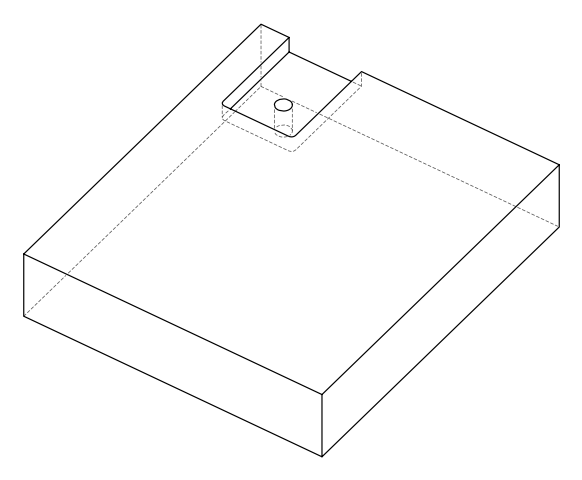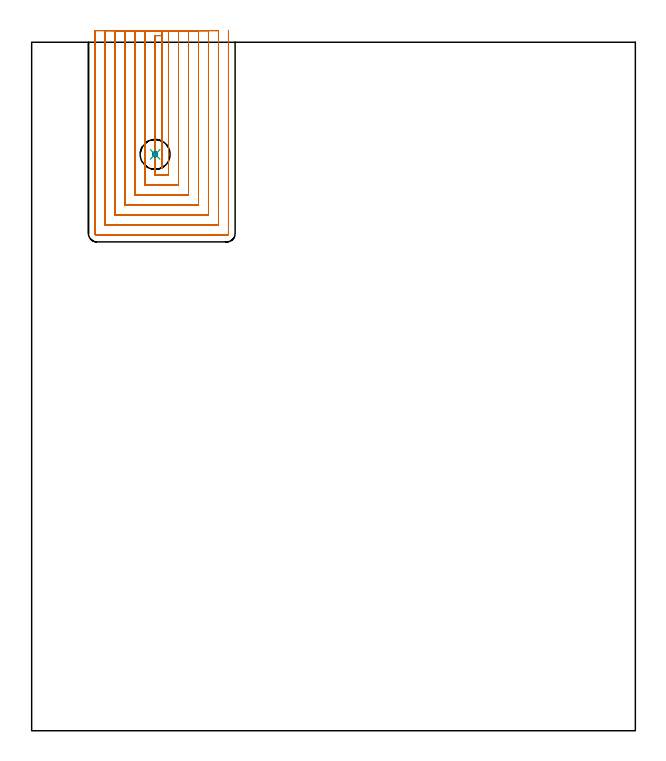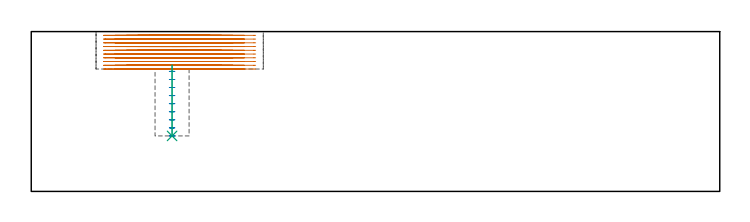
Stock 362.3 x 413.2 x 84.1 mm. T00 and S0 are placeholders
(PLAN: 3 operations, 2 tool changes, 50.9 min)
(1 MILL_SLOT | SLOT_PARTIAL_RECTANGULAR | NXT0201_009 | Follow Part, ap 2, ae 75% | 50.2 min | 207515 mm3)
(2 MILL_BLIND_HOLE_FROM_SOLID_MATERIAL | STEP1POCKET | UGT0201_133 | Spiral | 0.5 min | 8849 mm3)
(3 BORE_BLIND_HOLE | STEP1POCKET | UGT0332_075 | 0.15 min | 0 mm3)
(TOOL NXT0201_009 | ENDMILL 8mm [2P460-0800-NA 1630] | D8 FL26 Z6)
(TOOL UGT0201_133 | Carbide End Mill 15.0 | D15 FL30 Z4)
(TOOL UGT0332_075 | 17.75 mm Rough Boring Bar | D17.75)
(OP 1 MILL_SLOT)
G17 G21 G94 G90
T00 M6
G54
G17 G0 G90 X78.1 Y420.2 S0 M3
G43 Z94.1 H1
Z82.13
G94 G1 Y417.2 F250.
Y337.4 F500.
Y417.2
X74.1
Y333.4
X82.1
Y417.2
Y420.2 F250.
X68.1
Y417.2
Y327.4 F500.
X88.1
Y417.2
Y420.2 F250.
X62.1
Y417.2
Y321.4 F500.
X94.1
Y417.2
Y420.2 F250.
X56.1
Y417.2
Y315.4 F500.
X100.1
Y417.2
Y420.2 F250.
X50.1
Y417.2
Y309.4 F500.
X106.1
Y417.2
Y420.2 F250.
X44.1
Y417.2
Y303.4 F500.
X112.1
Y417.2
Y420.2 F250.
X38.1
Y417.2
Y298.3 F500.
G3 X39. Y297.4 R0.9
G1 X117.2
G3 X118.1 Y298.3 R0.9
G1 Y417.2
Y420.2 F250.
G0 X78.1 Z80.16
G1 Y417.2
Y337.4 F500.
Y417.2
X74.1
Y333.4
X82.1
Y417.2
Y420.2 F250.
X68.1
Y417.2
Y327.4 F500.
X88.1
Y417.2
Y420.2 F250.
X62.1
Y417.2
Y321.4 F500.
X94.1
Y417.2
Y420.2 F250.
X56.1
Y417.2
Y315.4 F500.
X100.1
Y417.2
Y420.2 F250.
X50.1
Y417.2
Y309.4 F500.
X106.1
Y417.2
Y420.2 F250.
X44.1
Y417.2
Y303.4 F500.
X112.1
Y417.2
Y420.2 F250.
X38.1
Y417.2
Y298.3 F500.
G3 X39. Y297.4 R0.9
G1 X117.2
G3 X118.1 Y298.3 R0.9
G1 Y417.2
Y420.2 F250.
G0 X78.1 Z78.19
G1 Y417.2
Y337.4 F500.
Y417.2
X74.1
Y333.4
X82.1
Y417.2
Y420.2 F250.
X68.1
Y417.2
Y327.4 F500.
X88.1
Y417.2
Y420.2 F250.
X62.1
Y417.2
Y321.4 F500.
X94.1
Y417.2
Y420.2 F250.
X56.1
Y417.2
Y315.4 F500.
X100.1
Y417.2
Y420.2 F250.
X50.1
Y417.2
Y309.4 F500.
X106.1
Y417.2
Y420.2 F250.
X44.1
Y417.2
Y303.4 F500.
X112.1
Y417.2
Y420.2 F250.
X38.1
Y417.2
Y298.3 F500.
G3 X39. Y297.4 R0.9
G1 X117.2
G3 X118.1 Y298.3 R0.9
G1 Y417.2
Y420.2 F250.
G0 X78.1 Z76.22
G1 Y417.2
Y337.4 F500.
Y417.2
X74.1
Y333.4
X82.1
Y417.2
Y420.2 F250.
X68.1
Y417.2
Y327.4 F500.
X88.1
Y417.2
Y420.2 F250.
X62.1
Y417.2
Y321.4 F500.
X94.1
Y417.2
Y420.2 F250.
X56.1
Y417.2
Y315.4 F500.
X100.1
Y417.2
Y420.2 F250.
X50.1
Y417.2
Y309.4 F500.
X106.1
Y417.2
Y420.2 F250.
X44.1
Y417.2
Y303.4 F500.
X112.1
Y417.2
Y420.2 F250.
X38.1
Y417.2
Y298.3 F500.
G3 X39. Y297.4 R0.9
G1 X117.2
G3 X118.1 Y298.3 R0.9
G1 Y417.2
Y420.2 F250.
G0 X78.1 Z74.25
G1 Y417.2
Y337.4 F500.
Y417.2
X74.1
Y333.4
X82.1
Y417.2
Y420.2 F250.
X68.1
Y417.2
Y327.4 F500.
X88.1
Y417.2
Y420.2 F250.
X62.1
Y417.2
Y321.4 F500.
X94.1
Y417.2
Y420.2 F250.
X56.1
Y417.2
Y315.4 F500.
X100.1
Y417.2
Y420.2 F250.
X50.1
Y417.2
Y309.4 F500.
X106.1
Y417.2
Y420.2 F250.
X44.1
Y417.2
Y303.4 F500.
X112.1
Y417.2
Y420.2 F250.
X38.1
Y417.2
Y298.3 F500.
G3 X39. Y297.4 R0.9
G1 X117.2
G3 X118.1 Y298.3 R0.9
G1 Y417.2
Y420.2 F250.
G0 X78.1 Z72.28
G1 Y417.2
Y337.4 F500.
Y417.2
X74.1
Y333.4
X82.1
Y417.2
Y420.2 F250.
X68.1
Y417.2
Y327.4 F500.
X88.1
Y417.2
Y420.2 F250.
X62.1
Y417.2
Y321.4 F500.
X94.1
Y417.2
Y420.2 F250.
X56.1
Y417.2
Y315.4 F500.
X100.1
Y417.2
Y420.2 F250.
X50.1
Y417.2
Y309.4 F500.
X106.1
Y417.2
Y420.2 F250.
X44.1
Y417.2
Y303.4 F500.
X112.1
Y417.2
Y420.2 F250.
X38.1
Y417.2
Y298.3 F500.
G3 X39. Y297.4 R0.9
G1 X117.2
G3 X118.1 Y298.3 R0.9
G1 Y417.2
Y420.2 F250.
G0 X78.1 Z70.31
G1 Y417.2
Y337.4 F500.
Y417.2
X74.1
Y333.4
X82.1
Y417.2
Y420.2 F250.
X68.1
Y417.2
Y327.4 F500.
X88.1
Y417.2
Y420.2 F250.
X62.1
Y417.2
Y321.4 F500.
X94.1
Y417.2
Y420.2 F250.
X56.1
Y417.2
Y315.4 F500.
X100.1
Y417.2
Y420.2 F250.
X50.1
Y417.2
Y309.4 F500.
X106.1
Y417.2
Y420.2 F250.
X44.1
Y417.2
Y303.4 F500.
X112.1
Y417.2
Y420.2 F250.
X38.1
Y417.2
Y298.3 F500.
G3 X39. Y297.4 R0.9
G1 X117.2
G3 X118.1 Y298.3 R0.9
G1 Y417.2
Y420.2 F250.
G0 X78.1 Z68.34
G1 Y417.2
Y337.4 F500.
Y417.2
X74.1
Y333.4
X82.1
Y417.2
Y420.2 F250.
X68.1
Y417.2
Y327.4 F500.
X88.1
Y417.2
Y420.2 F250.
X62.1
Y417.2
Y321.4 F500.
X94.1
Y417.2
Y420.2 F250.
X56.1
Y417.2
Y315.4 F500.
X100.1
Y417.2
Y420.2 F250.
X50.1
Y417.2
Y309.4 F500.
X106.1
Y417.2
Y420.2 F250.
X44.1
Y417.2
Y303.4 F500.
X112.1
Y417.2
Y420.2 F250.
X38.1
Y417.2
Y298.3 F500.
G3 X39. Y297.4 R0.9
G1 X117.2
G3 X118.1 Y298.3 R0.9
G1 Y417.2
Y420.2 F250.
G0 X78.1 Z66.37
G1 Y417.2
Y337.4 F500.
Y417.2
X74.1
Y333.4
X82.1
Y417.2
Y420.2 F250.
X68.1
Y417.2
Y327.4 F500.
X88.1
Y417.2
Y420.2 F250.
X62.1
Y417.2
Y321.4 F500.
X94.1
Y417.2
Y420.2 F250.
X56.1
Y417.2
Y315.4 F500.
X100.1
Y417.2
Y420.2 F250.
X50.1
Y417.2
Y309.4 F500.
X106.1
Y417.2
Y420.2 F250.
X44.1
Y417.2
Y303.4 F500.
X112.1
Y417.2
Y420.2 F250.
X38.1
Y417.2
Y298.3 F500.
G3 X39. Y297.4 R0.9
G1 X117.2
G3 X118.1 Y298.3 R0.9
G1 Y417.2
Y420.2 F250.
G0 X78.1 Z64.4
G1 Y417.2
Y337.4 F500.
Y417.2
X74.1
Y333.4
X82.1
Y417.2
Y420.2 F250.
X68.1
Y417.2
Y327.4 F500.
X88.1
Y417.2
Y420.2 F250.
X62.1
Y417.2
Y321.4 F500.
X94.1
Y417.2
Y420.2 F250.
X56.1
Y417.2
Y315.4 F500.
X100.1
Y417.2
Y420.2 F250.
X50.1
Y417.2
Y309.4 F500.
X106.1
Y417.2
Y420.2 F250.
X44.1
Y417.2
Y303.4 F500.
X112.1
Y417.2
Y420.2 F250.
X38.1
Y417.2
Y298.3 F500.
G3 X39. Y297.4 R0.9
G1 X117.2
G3 X118.1 Y298.3 R0.9
G1 Y417.2
Y420.2 F250.
G0 Z94.1
M5
M2
(OP 2 MILL_BLIND_HOLE_FROM_SOLID_MATERIAL)
G17 G21 G94 G90
T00 M6
G54
G17 G0 G90 X74.1 Y345.9 S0 M3
G43 Z94.1 H0
Z63.156
G94 G3 X74.825 Y346.625 R0.725 F250.
X74.1 Y347.35 R0.725
X72.65 Y345.9 R1.45
X74.1 Y347.35 R-1.45
X73.375 Y346.625 R0.725
X74.1 Y345.9 R0.725
G0 Z58.911
G3 X74.825 Y346.625 R0.725
X74.1 Y347.35 R0.725
X72.65 Y345.9 R1.45
X74.1 Y347.35 R-1.45
X73.375 Y346.625 R0.725
X74.1 Y345.9 R0.725
G0 Z54.667
G3 X74.825 Y346.625 R0.725
X74.1 Y347.35 R0.725
X72.65 Y345.9 R1.45
X74.1 Y347.35 R-1.45
X73.375 Y346.625 R0.725
X74.1 Y345.9 R0.725
G0 Z50.422
G3 X74.825 Y346.625 R0.725
X74.1 Y347.35 R0.725
X72.65 Y345.9 R1.45
X74.1 Y347.35 R-1.45
X73.375 Y346.625 R0.725
X74.1 Y345.9 R0.725
G0 Z46.178
G3 X74.825 Y346.625 R0.725
X74.1 Y347.35 R0.725
X72.65 Y345.9 R1.45
X74.1 Y347.35 R-1.45
X73.375 Y346.625 R0.725
X74.1 Y345.9 R0.725
G0 Z41.933
G3 X74.825 Y346.625 R0.725
X74.1 Y347.35 R0.725
X72.65 Y345.9 R1.45
X74.1 Y347.35 R-1.45
X73.375 Y346.625 R0.725
X74.1 Y345.9 R0.725
G0 Z37.689
G3 X74.825 Y346.625 R0.725
X74.1 Y347.35 R0.725
X72.65 Y345.9 R1.45
X74.1 Y347.35 R-1.45
X73.375 Y346.625 R0.725
X74.1 Y345.9 R0.725
G0 Z33.444
G3 X74.825 Y346.625 R0.725
X74.1 Y347.35 R0.725
X72.65 Y345.9 R1.45
X74.1 Y347.35 R-1.45
X73.375 Y346.625 R0.725
X74.1 Y345.9 R0.725
G0 Z29.2
G3 X74.825 Y346.625 R0.725
X74.1 Y347.35 R0.725
X72.65 Y345.9 R1.45
X74.1 Y347.35 R-1.45
X73.375 Y346.625 R0.725
X74.1 Y345.9 R0.725
G0 Z94.1
M5
M2
(OP 3 BORE_BLIND_HOLE)
G17 G21 G94 G90
T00 M6
G54
G17 G0 G90 X74.1 Y345.9 S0 M3
G43 Z94.1 H0
G94 G85 G98 Z29.2 F250. R66.4
G80
M5
M2
